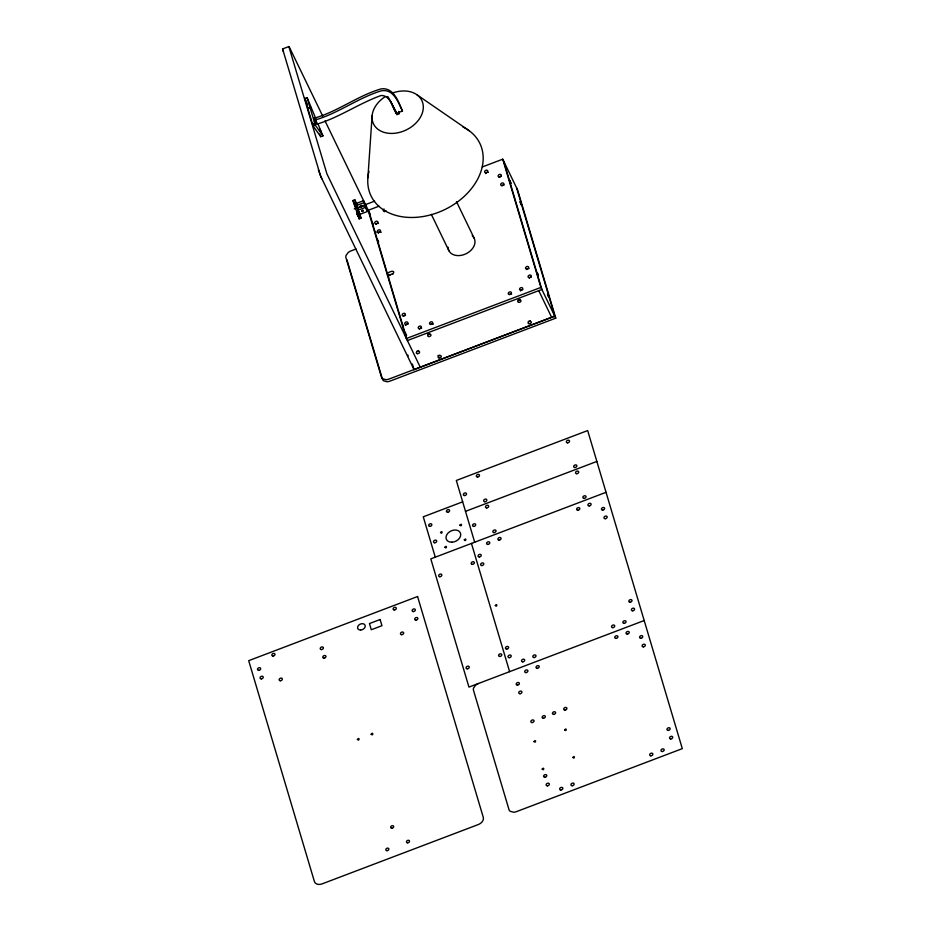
<?xml version="1.0" encoding="UTF-8"?>
<svg xmlns="http://www.w3.org/2000/svg" width="931" height="931" viewBox="0 0 931 931"><rect width="100%" height="100%" fill="white"/><g stroke="black" fill="none" stroke-linecap="round" stroke-linejoin="round"><path stroke-width="1.4" d="M311.012 108.415L309.848 105.482L310.977 108.462M319.927 129.362L321.055 132.307M321.09 132.26L320.02 129.397M354.874 205.425L354.548 204.378M357.271 213.955L357.981 215.899L357.236 213.909M359.087 213.257L359.832 215.189L359.145 213.246M367.908 177.74L372.097 115.781M322.72 116.096L289.343 47.132L288.843 46.562L282.593 48.936L320.555 175.994L414.039 369.63L554.783 316.168L516.624 187.934M288.843 46.562L326.921 173.888L420.3 367.256M283.431 50.158L282.605 48.924L283.012 51.1M314.527 118.109C338.011 111.441 357.841 95.637 381.093 88.887C393.906 87.049 398.41 101.91 402.471 111.033L396.199 113.396C392.242 107.263 390.368 95.183 381.116 95.486C359.168 103.318 339.594 117.294 317.075 124.114L314.957 119.564M318.018 123.998L322.941 135.868L320.753 136.694L313.095 125.999L304.891 98.442L307.09 97.604L315.83 118.714M313.095 125.999L315.283 125.161L322.941 135.868M359.098 211.663L361.03 218.145L359.157 218.855L352.93 200.502L354.804 199.793L356.794 203.901M355.933 203.586L363.439 200.735L365.988 206.74L363.439 200.735M364.009 202.644L356.503 205.495L357.993 208.567M354.211 208.916L374.576 201.177M357.353 208.335L364.859 205.483L366.837 209.591L367.408 211.488L359.901 214.339L357.911 210.243L365.418 207.392L367.408 211.488M379.033 206.182L368.152 210.313L387.017 273.714L388.006 275.774L388.727 275.495M482.305 166.952L502.728 159.189L517.636 190.052L555.749 318.158L389.996 381.116A7.122 5.225 -25.8 0 1 386.97 381.722L383.723 380.849A5.9 4.329 -25.8 0 1 382.42 379.08L346.937 259.819M357.167 214.747L359.04 214.037L361.03 218.145M356.073 248.996L350.882 250.963A7.122 5.225 -25.8 0 0 348.159 252.545L346.041 255.466A5.9 4.329 -25.8 0 0 345.948 257.759L381.431 377.032A5.9 4.329 -25.8 0 0 382.734 378.789L385.981 379.662A7.122 5.225 -25.8 0 0 388.995 379.068L554.76 316.098M387.017 273.714C394.43 267.849 397.281 274.354 387.447 275.145L406.3 338.547L540.888 287.423L555.749 318.158M389.798 275.087L390.52 274.82M392.3 274.133L393.371 273.726M387.447 275.145L388.797 277.054M407.301 340.595L541.877 289.471L503.729 161.249M462.672 501.832L423.268 516.81L435.277 557.18M465.5 511.34L596.852 461.439M606.046 492.313L430.809 558.879L468.956 687.101L644.194 620.535M282.652 48.924L283.408 50.099M417.076 94.857L469.119 130.677M509.816 180.416L511.003 183.512L509.781 180.439M520.138 201.771L521.325 204.867M521.29 204.901L520.103 201.829M537.21 272.515L538.374 275.646L537.187 272.632M548.673 296.977L547.509 293.987L548.72 296.977M354.827 205.437L354.385 204.424M389.298 99.105L389.658 99.71M389.926 100.164L390.578 101.304M390.985 102.049L391.532 103.097M390.706 101.537L395.291 110.766M391.951 103.911L395.105 110.393M408.185 355.886L407.848 355.118M538.746 290.658L551.652 317.355M456.493 201.643L474.112 238.103M431.332 214.363L448.951 250.811M325.024 120.879L370.026 213.955M372.063 221.834L373.098 223.964M377.078 238.685L378.626 241.897M316.517 122.217L314.399 117.667L315.097 120.006C338.442 113.279 358.26 97.79 381.326 90.819C393.627 88.596 398.235 102.387 402.471 111.033M352.93 200.502L354.42 203.586M405.078 332.134L406.626 335.335M395.466 111.126L396.199 113.396M321.73 178.682L318.332 169.826M356.526 204.366L355.979 202.807L356.654 204.331M304.891 98.442L307.626 105.04M319.659 134.064L320.753 136.694M403.286 325.478L403.565 326.141L403.228 325.326M308.277 107.531L308.638 108.52M308.301 107.577L308.603 108.427M308.068 107.693L308.615 108.997L308.021 107.577M375.624 232.692L375.309 231.668L375.682 232.855M502.728 159.189L540.888 287.423M398.666 111.348L399.376 113.722L396.874 114.676L395.815 111.115M474.682 542.203L456.318 480.466L587.67 430.564L682.307 748.64L516.542 811.599A7.122 5.225 -25.8 0 1 513.528 812.204L510.281 811.332A5.9 4.329 -25.8 0 1 508.978 809.563L473.495 690.302A5.9 4.329 -25.8 0 1 473.588 687.997L475.706 685.088A7.122 5.225 -25.8 0 1 478.429 683.505M471.458 543.425L509.618 671.658M369.235 212.326L388.006 275.774M388.436 277.194L397.863 308.894M398.259 310.221L406.114 336.638M412.386 364.056L414.039 369.63M364.859 205.483L365.418 207.392M354.804 199.793L359.04 214.037M354.909 204.611L356.073 208.497M356.841 211.081L359.157 218.855M316.377 121.775L317.075 124.114M307.09 97.604L315.283 125.161M530.263 320.695A1.676 1.129 -16.6 0 1 528.342 321.323M439.874 355.177A1.676 1.129 -16.6 0 1 438.012 355.444M418.659 350.487A1.676 1.129 -16.6 0 1 416.657 351.278M429.68 333.74A1.676 1.129 -16.6 0 1 427.736 334.113M519.94 299.34A1.676 1.129 -16.6 0 1 518.067 299.98M509.513 294.522A1.676 1.234 -25.8 0 0 511.352 292.485A1.676 1.234 -25.8 0 0 508.629 292.59A1.676 1.234 -25.8 0 0 509.513 294.522A1.676 1.234 -25.8 0 1 511.643 293.987M384.061 209.033A1.676 1.234 -25.8 0 0 383.572 211A1.676 1.234 -25.8 0 0 385.946 210.72A1.676 1.234 -25.8 0 0 384.41 211.779M403.495 316.121A1.676 1.234 -25.8 0 1 405.497 315.4M405.695 325.419A1.676 1.234 -25.8 0 1 408.302 324.069M419.381 329.12A1.676 1.234 -25.8 0 1 421.557 328.166M430.96 324.477A1.676 1.234 -25.8 0 1 433.415 324.163M520.569 290.961A1.676 1.234 -25.8 0 1 522.803 289.657M529.367 277.904A1.676 1.234 -25.8 0 1 531.194 277.089M526.655 269.571A1.676 1.234 -25.8 0 1 529.052 268.594M376.136 223.964A1.676 1.234 -25.8 0 1 378.498 223.475M378.3 233.274A1.676 1.234 -25.8 0 1 381.268 232.238M502.018 185.734A1.676 1.234 -25.8 0 1 504.148 185.06M499.284 177.39A1.676 1.234 -25.8 0 1 501.32 176.413M485.621 173.608A1.676 1.234 -25.8 0 1 488.333 172.41M472.25 235.776A14.093 10.346 -25.8 0 1 465.896 253.837A14.093 10.346 -25.8 0 1 448.067 247.215M462.916 126.953A60.422 44.327 -25.8 0 1 474.985 183.71A60.422 44.327 -25.8 0 1 404.45 217.074A60.422 44.327 -25.8 0 1 368.979 171.385M392.021 93.205A26.848 19.702 -25.8 0 1 422.779 111.441A26.848 19.702 -25.8 0 1 382.466 131.818A26.848 19.702 -25.8 0 1 385.201 96.649M357.388 739.458C359.389 742.007 359.925 736.293 357.399 739.377M371.155 734.233C373.238 736.735 373.54 731.149 371.166 734.152M495.304 605.522C497.305 607.885 497.491 602.508 495.304 605.522M314.515 121.146L315.644 124.126L314.55 121.146M375.298 231.516L375.647 232.087L375.368 231.551M360.204 206.228C362.427 208.556 362.601 203.365 360.204 206.228M361.612 210.976C363.718 213.315 364.172 208.183 361.624 210.906M533.998 741.553C536.012 743.916 536.303 738.481 533.998 741.553M542.191 769.099C544.041 771.508 544.542 766.236 542.203 769.018M564.652 729.916C566.618 732.29 566.956 726.902 564.652 729.916M572.844 757.462C574.741 759.882 575.137 754.471 572.844 757.462M440.526 532.509C442.318 535.011 442.912 529.623 440.526 532.509M444.902 547.23C446.543 549.802 447.427 544.321 444.902 547.23M459.914 525.142C461.695 527.644 462.439 522.175 459.914 525.142M464.301 539.864C465.849 542.436 466.955 537.047 464.313 539.782M417.577 596.527L248.693 660.673L314.399 881.517A6.715 4.923 -25.8 0 0 322.068 883.891L478.441 824.494A6.715 4.923 -25.8 0 0 483.282 817.36L417.577 596.527M380.104 619.522L369.467 623.561L371.306 629.74L381.943 625.702L380.104 619.522M388.658 98.127L387.354 96.51A30.386 20.505 -16.6 0 1 388.297 97.627L388.658 98.127M313.06 124.195L312.735 123.358L313.049 124.16M313.049 123.462L313.084 123.579M529.064 323.697A1.676 1.129 -16.6 0 0 531.322 322.138A1.676 1.129 -16.6 0 0 528.703 321.765A1.676 1.129 -16.6 0 0 529.064 323.697M439.025 357.9A1.676 1.129 -16.6 0 0 441.294 356.34A1.676 1.129 -16.6 0 0 438.676 355.968A1.676 1.129 -16.6 0 0 439.025 357.9M417.367 353.652A1.676 1.129 -16.6 0 0 419.59 352.046A1.676 1.129 -16.6 0 0 416.937 351.732A1.676 1.129 -16.6 0 0 417.367 353.652M428.702 336.545A1.676 1.129 -16.6 0 0 430.972 334.985A1.676 1.129 -16.6 0 0 428.353 334.613A1.676 1.129 -16.6 0 0 428.702 336.545M518.742 302.342A1.676 1.129 -16.6 0 0 520.999 300.783A1.676 1.129 -16.6 0 0 518.381 300.41A1.676 1.129 -16.6 0 0 518.742 302.342M403.426 315.958A1.676 1.234 -25.8 0 0 405.264 313.922A1.676 1.234 -25.8 0 0 402.541 314.015A1.676 1.234 -25.8 0 0 403.426 315.958M405.974 324.547A1.676 1.234 -25.8 0 0 407.813 322.51A1.676 1.234 -25.8 0 0 405.101 322.603A1.676 1.234 -25.8 0 0 405.974 324.547M419.485 328.724A1.676 1.234 -25.8 0 0 421.324 326.688A1.676 1.234 -25.8 0 0 418.601 326.781A1.676 1.234 -25.8 0 0 419.485 328.724M430.785 324.43A1.676 1.234 -25.8 0 0 432.624 322.394A1.676 1.234 -25.8 0 0 429.901 322.487A1.676 1.234 -25.8 0 0 430.785 324.43M520.813 290.228A1.676 1.234 -25.8 0 0 522.652 288.191A1.676 1.234 -25.8 0 0 519.929 288.296A1.676 1.234 -25.8 0 0 520.813 290.228M529.343 277.682A1.676 1.234 -25.8 0 0 531.182 275.646A1.676 1.234 -25.8 0 0 528.459 275.739A1.676 1.234 -25.8 0 0 529.343 277.682M526.795 269.106A1.676 1.234 -25.8 0 0 528.633 267.057A1.676 1.234 -25.8 0 0 525.91 267.162A1.676 1.234 -25.8 0 0 526.795 269.106M376.019 223.859A1.676 1.234 -25.8 0 0 377.858 221.822A1.676 1.234 -25.8 0 0 375.135 221.915A1.676 1.234 -25.8 0 0 376.019 223.859M378.58 232.436A1.676 1.234 -25.8 0 0 380.407 230.399A1.676 1.234 -25.8 0 0 377.695 230.504A1.676 1.234 -25.8 0 0 378.58 232.436M501.937 185.583A1.676 1.234 -25.8 0 0 503.787 183.547A1.676 1.234 -25.8 0 0 501.064 183.64A1.676 1.234 -25.8 0 0 501.937 185.583M499.388 176.995A1.676 1.234 -25.8 0 0 501.227 174.958A1.676 1.234 -25.8 0 0 498.504 175.051A1.676 1.234 -25.8 0 0 499.388 176.995M485.877 172.817A1.676 1.234 -25.8 0 0 487.716 170.78A1.676 1.234 -25.8 0 0 485.004 170.873A1.676 1.234 -25.8 0 0 485.877 172.817M447.66 512.259A1.676 1.234 -25.8 0 0 449.522 510.235A1.676 1.234 -25.8 0 0 446.81 510.293A1.676 1.234 -25.8 0 0 447.66 512.259M429.901 526.376A1.676 1.234 -25.8 0 0 431.775 524.362A1.676 1.234 -25.8 0 0 429.063 524.421A1.676 1.234 -25.8 0 0 429.901 526.376M434.777 542.761A1.676 1.234 -25.8 0 0 436.651 540.748A1.676 1.234 -25.8 0 0 433.939 540.806A1.676 1.234 -25.8 0 0 434.777 542.761M451.814 542.214A7.716 5.667 -25.8 0 0 460.38 532.904A7.716 5.667 -25.8 0 0 447.892 533.219A7.716 5.667 -25.8 0 0 451.814 542.214M567.596 442.83A1.676 1.234 -25.8 0 0 569.458 440.805A1.676 1.234 -25.8 0 0 566.735 440.875A1.676 1.234 -25.8 0 0 567.596 442.83M477.556 477.033A1.676 1.234 -25.8 0 0 479.418 475.008A1.676 1.234 -25.8 0 0 476.707 475.078A1.676 1.234 -25.8 0 0 477.556 477.033M464.534 495.548A1.676 1.234 -25.8 0 0 466.478 493.57A1.676 1.234 -25.8 0 0 463.789 493.546A1.676 1.234 -25.8 0 0 464.534 495.548M484.911 501.728A1.676 1.234 -25.8 0 0 486.773 499.703A1.676 1.234 -25.8 0 0 484.05 499.772A1.676 1.234 -25.8 0 0 484.911 501.728M574.939 467.525A1.676 1.234 -25.8 0 0 576.801 465.5A1.676 1.234 -25.8 0 0 574.09 465.57A1.676 1.234 -25.8 0 0 574.939 467.525M473.716 526.422A1.676 1.234 -25.8 0 0 475.66 524.444A1.676 1.234 -25.8 0 0 472.971 524.421A1.676 1.234 -25.8 0 0 473.716 526.422M486.75 507.907A1.676 1.234 -25.8 0 0 488.612 505.87A1.676 1.234 -25.8 0 0 485.889 505.94A1.676 1.234 -25.8 0 0 486.75 507.907M576.778 473.704A1.676 1.234 -25.8 0 0 578.64 471.68A1.676 1.234 -25.8 0 0 575.928 471.749A1.676 1.234 -25.8 0 0 576.778 473.704M537.292 668.295A1.676 1.234 -25.8 0 0 539.13 666.259A1.676 1.234 -25.8 0 0 536.407 666.352A1.676 1.234 -25.8 0 0 537.292 668.295M525.992 672.589A1.676 1.234 -25.8 0 0 527.83 670.553A1.676 1.234 -25.8 0 0 525.107 670.646A1.676 1.234 -25.8 0 0 525.992 672.589M517.461 685.146A1.676 1.234 -25.8 0 0 519.3 683.098A1.676 1.234 -25.8 0 0 516.577 683.203A1.676 1.234 -25.8 0 0 517.461 685.146M520.022 693.723A1.676 1.234 -25.8 0 0 521.849 691.686A1.676 1.234 -25.8 0 0 519.137 691.78A1.676 1.234 -25.8 0 0 520.022 693.723M643.379 646.859A1.676 1.234 -25.8 0 0 645.23 644.822A1.676 1.234 -25.8 0 0 642.506 644.915A1.676 1.234 -25.8 0 0 643.379 646.859M640.831 638.282A1.676 1.234 -25.8 0 0 642.669 636.245A1.676 1.234 -25.8 0 0 639.946 636.338A1.676 1.234 -25.8 0 0 640.831 638.282M627.319 634.104A1.676 1.234 -25.8 0 0 629.17 632.068A1.676 1.234 -25.8 0 0 626.447 632.149A1.676 1.234 -25.8 0 0 627.319 634.104M616.019 638.387A1.676 1.234 -25.8 0 0 617.858 636.35A1.676 1.234 -25.8 0 0 615.147 636.443A1.676 1.234 -25.8 0 0 616.019 638.387M544.868 777.245A1.676 1.234 -25.8 0 0 546.706 775.209A1.676 1.234 -25.8 0 0 543.983 775.302A1.676 1.234 -25.8 0 0 544.868 777.245M547.416 785.822A1.676 1.234 -25.8 0 0 549.255 783.786A1.676 1.234 -25.8 0 0 546.544 783.879A1.676 1.234 -25.8 0 0 547.416 785.822M560.928 790A1.676 1.234 -25.8 0 0 562.766 787.975A1.676 1.234 -25.8 0 0 560.043 788.057A1.676 1.234 -25.8 0 0 560.928 790M572.228 785.717A1.676 1.234 -25.8 0 0 574.066 783.681A1.676 1.234 -25.8 0 0 571.343 783.774A1.676 1.234 -25.8 0 0 572.228 785.717M650.955 755.809A1.676 1.234 -25.8 0 0 652.794 753.773A1.676 1.234 -25.8 0 0 650.071 753.866A1.676 1.234 -25.8 0 0 650.955 755.809M662.255 751.515A1.676 1.234 -25.8 0 0 664.094 749.478A1.676 1.234 -25.8 0 0 661.371 749.571A1.676 1.234 -25.8 0 0 662.255 751.515M670.785 738.958A1.676 1.234 -25.8 0 0 672.624 736.921A1.676 1.234 -25.8 0 0 669.901 737.026A1.676 1.234 -25.8 0 0 670.785 738.958M668.237 730.381A1.676 1.234 -25.8 0 0 670.076 728.345A1.676 1.234 -25.8 0 0 667.352 728.438A1.676 1.234 -25.8 0 0 668.237 730.381M565.001 710.085A1.676 1.234 -25.8 0 0 566.839 708.049A1.676 1.234 -25.8 0 0 564.116 708.142A1.676 1.234 -25.8 0 0 565.001 710.085M553.701 714.38A1.676 1.234 -25.8 0 0 555.528 712.343A1.676 1.234 -25.8 0 0 552.816 712.436A1.676 1.234 -25.8 0 0 553.701 714.38M532.113 722.572A1.676 1.234 -25.8 0 0 533.952 720.536A1.676 1.234 -25.8 0 0 531.229 720.641A1.676 1.234 -25.8 0 0 532.113 722.572M543.413 718.278A1.676 1.234 -25.8 0 0 545.252 716.242A1.676 1.234 -25.8 0 0 542.529 716.346A1.676 1.234 -25.8 0 0 543.413 718.278M506.732 649.082A1.676 1.234 -25.8 0 0 508.57 647.045A1.676 1.234 -25.8 0 0 505.847 647.138A1.676 1.234 -25.8 0 0 506.732 649.082M509.28 657.658A1.676 1.234 -25.8 0 0 511.131 655.622A1.676 1.234 -25.8 0 0 508.407 655.715A1.676 1.234 -25.8 0 0 509.28 657.658M522.791 661.836A1.676 1.234 -25.8 0 0 524.63 659.8A1.676 1.234 -25.8 0 0 521.919 659.893A1.676 1.234 -25.8 0 0 522.791 661.836M534.091 657.542A1.676 1.234 -25.8 0 0 535.93 655.517A1.676 1.234 -25.8 0 0 533.219 655.599A1.676 1.234 -25.8 0 0 534.091 657.542M612.831 627.645A1.676 1.234 -25.8 0 0 614.658 625.597A1.676 1.234 -25.8 0 0 611.946 625.702A1.676 1.234 -25.8 0 0 612.831 627.645M624.131 623.351A1.676 1.234 -25.8 0 0 625.969 621.314A1.676 1.234 -25.8 0 0 623.246 621.408A1.676 1.234 -25.8 0 0 624.131 623.351M632.661 610.794A1.676 1.234 -25.8 0 0 634.488 608.758A1.676 1.234 -25.8 0 0 631.777 608.862A1.676 1.234 -25.8 0 0 632.661 610.794M630.101 602.217A1.676 1.234 -25.8 0 0 631.94 600.181A1.676 1.234 -25.8 0 0 629.216 600.274A1.676 1.234 -25.8 0 0 630.101 602.217M499.167 540.131A1.676 1.234 -25.8 0 0 500.994 538.095A1.676 1.234 -25.8 0 0 498.283 538.188A1.676 1.234 -25.8 0 0 499.167 540.131M487.867 544.426A1.676 1.234 -25.8 0 0 489.694 542.389A1.676 1.234 -25.8 0 0 486.971 542.482A1.676 1.234 -25.8 0 0 487.867 544.426M479.337 556.971A1.676 1.234 -25.8 0 0 481.164 554.934A1.676 1.234 -25.8 0 0 478.441 555.039A1.676 1.234 -25.8 0 0 479.337 556.971M481.886 565.559A1.676 1.234 -25.8 0 0 483.724 563.523A1.676 1.234 -25.8 0 0 481.001 563.616A1.676 1.234 -25.8 0 0 481.886 565.559M605.255 518.695A1.676 1.234 -25.8 0 0 607.093 516.658A1.676 1.234 -25.8 0 0 604.37 516.752A1.676 1.234 -25.8 0 0 605.255 518.695M602.694 510.118A1.676 1.234 -25.8 0 0 604.533 508.082A1.676 1.234 -25.8 0 0 601.822 508.175A1.676 1.234 -25.8 0 0 602.694 510.118M589.183 505.929A1.676 1.234 -25.8 0 0 591.034 503.892A1.676 1.234 -25.8 0 0 588.311 503.985A1.676 1.234 -25.8 0 0 589.183 505.929M577.883 510.223A1.676 1.234 -25.8 0 0 579.734 508.186A1.676 1.234 -25.8 0 0 577.011 508.279A1.676 1.234 -25.8 0 0 577.883 510.223M467.257 668.819A1.676 1.234 -25.8 0 0 469.189 666.84A1.676 1.234 -25.8 0 0 466.501 666.817A1.676 1.234 -25.8 0 0 467.257 668.819M499.784 656.471A1.676 1.234 -25.8 0 0 501.716 654.481A1.676 1.234 -25.8 0 0 499.028 654.47A1.676 1.234 -25.8 0 0 499.784 656.471M439.851 576.72A1.676 1.234 -25.8 0 0 441.794 574.741A1.676 1.234 -25.8 0 0 439.095 574.718A1.676 1.234 -25.8 0 0 439.851 576.72M472.378 564.361A1.676 1.234 -25.8 0 0 474.321 562.382A1.676 1.234 -25.8 0 0 471.621 562.359A1.676 1.234 -25.8 0 0 472.378 564.361M494.093 532.602A1.676 1.234 -25.8 0 0 495.955 530.577A1.676 1.234 -25.8 0 0 493.244 530.647A1.676 1.234 -25.8 0 0 494.093 532.602M584.121 498.399A1.676 1.234 -25.8 0 0 585.983 496.374A1.676 1.234 -25.8 0 0 583.272 496.444A1.676 1.234 -25.8 0 0 584.121 498.399M321.498 649.559A1.676 1.234 -25.8 0 0 323.336 647.522A1.676 1.234 -25.8 0 0 320.613 647.615A1.676 1.234 -25.8 0 0 321.498 649.559M324.046 658.136A1.676 1.234 -25.8 0 0 325.885 656.099A1.676 1.234 -25.8 0 0 323.162 656.192A1.676 1.234 -25.8 0 0 324.046 658.136M387.017 850.655A1.606 1.187 -25.8 0 0 388.797 848.711A1.606 1.187 -25.8 0 0 386.19 848.781A1.606 1.187 -25.8 0 0 387.017 850.655M407.65 842.811A1.606 1.187 -25.8 0 0 409.442 840.868A1.606 1.187 -25.8 0 0 406.835 840.937A1.606 1.187 -25.8 0 0 407.65 842.811M391.823 828.206A1.606 1.187 -25.8 0 0 393.615 826.263A1.606 1.187 -25.8 0 0 391.008 826.332A1.606 1.187 -25.8 0 0 391.823 828.206M394.313 609.98A1.676 1.234 -25.8 0 0 396.257 607.99A1.676 1.234 -25.8 0 0 393.557 607.978A1.676 1.234 -25.8 0 0 394.313 609.98M413.422 611.562A1.676 1.234 -25.8 0 0 415.249 609.526A1.676 1.234 -25.8 0 0 412.526 609.63A1.676 1.234 -25.8 0 0 413.422 611.562M415.878 620.151A1.676 1.234 -25.8 0 0 417.833 618.172A1.676 1.234 -25.8 0 0 415.156 618.137A1.676 1.234 -25.8 0 0 415.878 620.151M401.657 634.674A1.676 1.234 -25.8 0 0 403.6 632.684A1.676 1.234 -25.8 0 0 400.912 632.673A1.676 1.234 -25.8 0 0 401.657 634.674M360.588 630.043A4.027 2.956 -25.8 0 0 365.057 625.178A4.027 2.956 -25.8 0 0 358.54 625.341A4.027 2.956 -25.8 0 0 360.588 630.043M273.004 656.052A1.676 1.234 -25.8 0 0 274.948 654.074A1.676 1.234 -25.8 0 0 272.259 654.051A1.676 1.234 -25.8 0 0 273.004 656.052M261.262 678.885A1.676 1.234 -25.8 0 0 263.182 676.895A1.676 1.234 -25.8 0 0 260.482 676.895A1.676 1.234 -25.8 0 0 261.262 678.885M258.771 670.308A1.676 1.234 -25.8 0 0 260.61 668.272A1.676 1.234 -25.8 0 0 257.887 668.365A1.676 1.234 -25.8 0 0 258.771 670.308M280.359 680.747A1.676 1.234 -25.8 0 0 282.291 678.769A1.676 1.234 -25.8 0 0 279.603 678.746A1.676 1.234 -25.8 0 0 280.359 680.747"/></g></svg>
